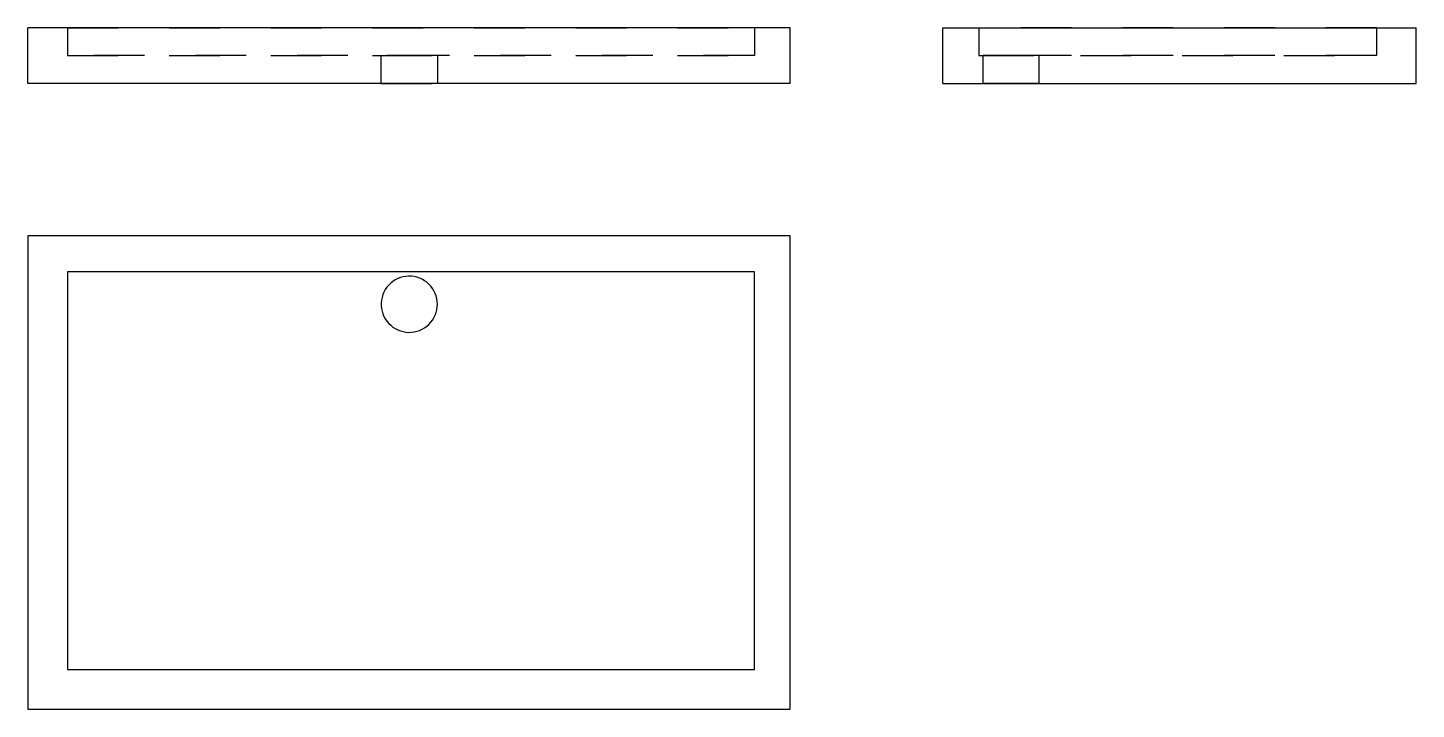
# Model space of a CAD drawing. Extents: x 0 to 2.73, y 0 to 1.34.
import ezdxf

# ---------------------------------------------------------------- set-up
doc = ezdxf.new("R2010")
doc.units = 0
doc.linetypes.add('HIDDEN', pattern=[0.075, 0.050025, -0.024975])
for name, color, linetype in [('FRONT', 7, 'CONTINUOUS'), ('FRONT_HID', 7, 'HIDDEN'), ('LEFT', 7, 'CONTINUOUS'), ('LEFT_HID', 7, 'HIDDEN'), ('TOP', 7, 'CONTINUOUS')]:
    doc.layers.add(name, color=color, linetype=linetype)

msp = doc.modelspace()

# ---------------------------------------------------------------- linework, layer by layer
at = {"layer": 'FRONT'}
for p, q in [((0, 1.231579), (0, 1.340954)), ((1.5, 1.340954), (0, 1.340954)), ((1.5, 1.231579), (1.5, 1.340954)), ((1.5, 1.231579), (0, 1.231579))]:
    msp.add_line(p, q, dxfattribs=at)
at = {"layer": 'FRONT_HID', "linetype": 'HIDDEN'}
for p, q in [((0.078125, 1.340954), (1.429688, 1.340954)), ((1.429688, 1.340954), (0.078125, 1.340954)), ((0.078125, 1.340954), (0.078125, 1.286266)), ((0.078125, 1.340954), (0.078125, 1.286266)), ((1.429688, 1.340954), (1.429688, 1.286266)), ((1.429688, 1.340954), (1.429688, 1.286266)), ((0.078125, 1.286266), (1.429688, 1.286266)), ((1.429688, 1.286266), (0.078125, 1.286266)), ((0.805839, 1.286266), (0.695312, 1.286266)), ((0.695312, 1.286266), (0.805839, 1.286266)), ((0.695312, 1.231579), (0.695312, 1.286266)), ((0.805839, 1.286266), (0.805839, 1.231579)), ((0.805839, 1.231579), (0.695312, 1.231579)), ((0.695312, 1.231579), (0.805839, 1.231579))]:
    msp.add_line(p, q, dxfattribs=at)
at = {"layer": 'LEFT'}
for p, q in [((1.8, 1.231579), (1.8, 1.340954)), ((1.8, 1.340954), (2.731579, 1.340954)), ((2.731579, 1.231579), (2.731579, 1.340954)), ((1.8, 1.231579), (2.731579, 1.231579))]:
    msp.add_line(p, q, dxfattribs=at)
at = {"layer": 'LEFT_HID', "linetype": 'HIDDEN'}
for p, q in [((1.87097, 1.340954), (2.653454, 1.340954)), ((2.653454, 1.340954), (1.87097, 1.340954)), ((1.87097, 1.340954), (1.87097, 1.286266)), ((1.87097, 1.340954), (1.87097, 1.286266)), ((2.653454, 1.340954), (2.653454, 1.286266)), ((2.653454, 1.340954), (2.653454, 1.286266)), ((2.653454, 1.286266), (1.87097, 1.286266)), ((1.87097, 1.286266), (2.653454, 1.286266)), ((1.934704, 1.286266), (1.879441, 1.286266)), ((1.879441, 1.286266), (1.989967, 1.286266)), ((1.879441, 1.231579), (1.879441, 1.286266)), ((1.989967, 1.286266), (1.934704, 1.286266)), ((1.989967, 1.231579), (1.989967, 1.286266)), ((1.934704, 1.231579), (1.879441, 1.231579)), ((1.879441, 1.231579), (1.989967, 1.231579)), ((1.989967, 1.231579), (1.934704, 1.231579))]:
    msp.add_line(p, q, dxfattribs=at)
at = {"layer": 'TOP'}
for p, q in [((0, 0.931579), (0, 0)), ((1.5, 0.931579), (0, 0.931579)), ((1.5, 0), (1.5, 0.931579)), ((0.078125, 0.860609), (0.078125, 0.078125)), ((1.429688, 0.860609), (0.078125, 0.860609)), ((0.727847, 0.847248), (0.722944, 0.844734)), ((0.732975, 0.84926), (0.727847, 0.847248)), ((0.738278, 0.850753), (0.732975, 0.84926)), ((0.743704, 0.851709), (0.738278, 0.850753)), ((0.749198, 0.852121), (0.743704, 0.851709)), ((0.754705, 0.851984), (0.749198, 0.852121)), ((0.760172, 0.851299), (0.754705, 0.851984)), ((0.765543, 0.850073), (0.760172, 0.851299)), ((0.770766, 0.848318), (0.765543, 0.850073)), ((0.775787, 0.846052), (0.770766, 0.848318)), ((1.429688, 0.078125), (1.429688, 0.860609)), ((0.700785, 0.820853), (0.698645, 0.815776)), ((0.70342, 0.825691), (0.700785, 0.820853)), ((0.706524, 0.830243), (0.70342, 0.825691)), ((0.710065, 0.834463), (0.706524, 0.830243)), ((0.714009, 0.83831), (0.710065, 0.834463)), ((0.718316, 0.841745), (0.714009, 0.83831)), ((0.722944, 0.844734), (0.718316, 0.841745)), ((0.780558, 0.843297), (0.775787, 0.846052)), ((0.785032, 0.840081), (0.780558, 0.843297)), ((0.789162, 0.836436), (0.785032, 0.840081)), ((0.79291, 0.832397), (0.789162, 0.836436)), ((0.796236, 0.828006), (0.79291, 0.832397)), ((0.799109, 0.823305), (0.796236, 0.828006)), ((0.801499, 0.818341), (0.799109, 0.823305)), ((0.69593, 0.805112), (0.695381, 0.79963)), ((0.695381, 0.79963), (0.695381, 0.79412)), ((0.695381, 0.79412), (0.69593, 0.788638)), ((0.697021, 0.810512), (0.69593, 0.805112)), ((0.698645, 0.815776), (0.697021, 0.810512)), ((0.803384, 0.813164), (0.801499, 0.818341)), ((0.804743, 0.807825), (0.803384, 0.813164)), ((0.805564, 0.802377), (0.804743, 0.807825)), ((0.805839, 0.796875), (0.805564, 0.802377)), ((0.805564, 0.791373), (0.805839, 0.796875)), ((0.69593, 0.788638), (0.697021, 0.783238)), ((0.697021, 0.783238), (0.698645, 0.777974)), ((0.698645, 0.777974), (0.700785, 0.772897)), ((0.700785, 0.772897), (0.70342, 0.768059)), ((0.70342, 0.768059), (0.706524, 0.763507)), ((0.79291, 0.761353), (0.796236, 0.765744)), ((0.796236, 0.765744), (0.799109, 0.770445)), ((0.799109, 0.770445), (0.801499, 0.775409)), ((0.801499, 0.775409), (0.803384, 0.780586)), ((0.803384, 0.780586), (0.804743, 0.785925)), ((0.804743, 0.785925), (0.805564, 0.791373)), ((0.706524, 0.763507), (0.710065, 0.759287)), ((0.710065, 0.759287), (0.714009, 0.75544)), ((0.714009, 0.75544), (0.718316, 0.752005)), ((0.718316, 0.752005), (0.722944, 0.749016)), ((0.722944, 0.749016), (0.727847, 0.746502)), ((0.727847, 0.746502), (0.732975, 0.74449)), ((0.732975, 0.74449), (0.738278, 0.742997)), ((0.738278, 0.742997), (0.743704, 0.742041)), ((0.743704, 0.742041), (0.749198, 0.741629)), ((0.749198, 0.741629), (0.754705, 0.741766)), ((0.754705, 0.741766), (0.760172, 0.742451)), ((0.760172, 0.742451), (0.765543, 0.743677)), ((0.765543, 0.743677), (0.770766, 0.745432)), ((0.770766, 0.745432), (0.775787, 0.747698)), ((0.775787, 0.747698), (0.780558, 0.750453)), ((0.780558, 0.750453), (0.785032, 0.753669)), ((0.785032, 0.753669), (0.789162, 0.757314)), ((0.789162, 0.757314), (0.79291, 0.761353)), ((0.078125, 0.078125), (1.429688, 0.078125)), ((0, 0), (1.5, 0))]:
    msp.add_line(p, q, dxfattribs=at)

doc.saveas('drawing.dxf')
